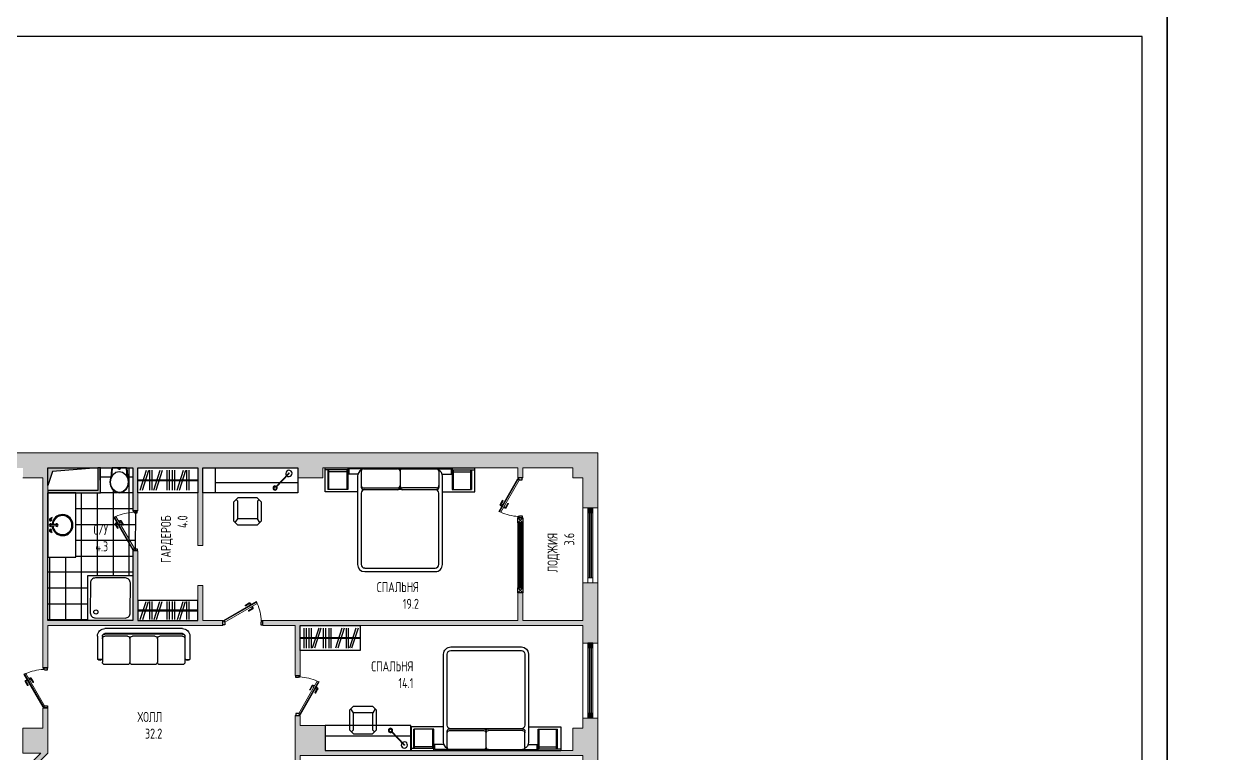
# Model space of a CAD drawing. Header units: millimetres. Extents: x -7516 to 14738, y -3327 to 3625.
# Drawn here: x 3791.3 to 4030, y 2882.5 to 3028.3 of the extents above; entities that cross this region are included whole.
import ezdxf

# ---------------------------------------------------------------- set-up
doc = ezdxf.new("R2010")
doc.units = ezdxf.units.MM
doc.header["$LTSCALE"] = 1.5
for name, color, linetype in [('КАНАЛЫ', 253, 'Continuous'), ('кафель', 9, 'Continuous'), ('МЕБЕЛЬ ОСНОВ', 7, 'Continuous'), ('Основные тонкие', 7, 'Continuous')]:
    doc.layers.add(name, color=color, linetype=linetype)
doc.layers.add('ОКНА', color=130, linetype='Continuous', lineweight=30)
doc.layers.add('СТЕНЫ', color=30, linetype='Continuous', lineweight=30)
doc.styles.add('style1', font='txt.shx', dxfattribs={"width": 0.7, "height": 2.5})

# ---------------------------------------------------------------- blocks, each defined once
blk = doc.blocks.new('ЩШШ')
for p, q in [((4815.26, 2999.62), (4845.16, 2999.62)), ((4815.26, 2994.87), (4815.26, 2999.62)), ((4819.78, 2999.24), (4815.26, 2999.24)), ((4815.74, 2999.24), (4815.74, 2995.34)), ((4815.93, 2999.24), (4815.93, 2995.34)), ((4819.59, 2998.86), (4815.93, 2998.86)), ((4819.59, 2999.24), (4819.59, 2995.34)), ((4819.78, 2999.62), (4819.78, 2998.39)), ((4819.78, 2999.24), (4819.78, 2995.34)), ((4821.79, 2998.39), (4819.78, 2998.39)), ((4830.21, 2999.43), (4819.97, 2999.43)), ((4819.97, 2999.43), (4819.97, 2998.39)), ((4822.43, 2998.96), (4822.43, 2995.75)), ((4822.91, 2999.43), (4829.73, 2999.43)), ((4830.21, 2999.43), (4840.44, 2999.43)), ((4830.21, 2998.96), (4830.21, 2995.56)), ((4830.21, 2998.96), (4830.21, 2995.56)), ((4837.99, 2998.96), (4837.99, 2995.75)), ((4838.63, 2998.39), (4840.64, 2998.39)), ((4840.44, 2999.43), (4840.44, 2998.39)), ((4840.64, 2999.62), (4840.64, 2998.39)), ((4840.64, 2999.24), (4840.64, 2995.34)), ((4840.64, 2999.24), (4845.16, 2999.24)), ((4840.83, 2999.24), (4840.83, 2995.34)), ((4840.83, 2998.86), (4844.32, 2998.86)), ((4844.32, 2999.24), (4844.32, 2995.34)), ((4844.51, 2999.24), (4844.51, 2995.34)), ((4845.16, 2994.87), (4845.16, 2999.62)), ((4821.72, 2997.95), (4821.72, 2980.34)), ((4838.7, 2980.34), (4838.7, 2997.95)), ((4821.72, 2994.87), (4815.26, 2994.87)), ((4819.78, 2995.34), (4815.74, 2995.34)), ((4822.43, 2994.56), (4822.43, 2980.34)), ((4822.91, 2995.62), (4829.73, 2995.62)), ((4822.91, 2995.28), (4829.73, 2995.28)), ((4837.27, 2995.28), (4823.15, 2995.28)), ((4837.51, 2995.62), (4830.69, 2995.62)), ((4837.51, 2995.28), (4830.69, 2995.28)), ((4837.99, 2980.34), (4837.99, 2994.56)), ((4838.7, 2994.87), (4845.16, 2994.87)), ((4840.64, 2995.34), (4844.51, 2995.34)), ((4823.15, 2979.62), (4837.27, 2979.62)), ((4823.15, 2978.91), (4837.27, 2978.91))]:
    blk.add_line(p, q)
for centre, radius, start, end in [((4823.15, 2997.95), 1.43, 116.1111, 180), ((4822.91, 2998.96), 0.476, 90, 180), ((4829.73, 2998.96), 0.476, 0, 90), ((4830.69, 2998.96), 0.476, 90, 180), ((4837.51, 2998.96), 0.476, 0, 90), ((4837.27, 2997.95), 1.43, 0, 63.8889), ((4822.91, 2996.1), 0.476, 180, 270), ((4829.73, 2996.1), 0.476, 270, 0), ((4830.69, 2996.1), 0.476, 180, 270), ((4837.51, 2996.1), 0.476, 270, 0), ((4822.91, 2995.75), 0.476, 180, 270), ((4823.15, 2994.56), 0.714, 90, 180), ((4829.73, 2995.75), 0.476, 270, 0), ((4830.69, 2995.75), 0.476, 180, 270), ((4837.27, 2994.56), 0.714, 0, 90), ((4837.51, 2995.75), 0.476, 270, 0), ((4823.15, 2980.34), 1.43, 180, 270), ((4823.15, 2980.34), 0.714, 180, 270), ((4837.27, 2980.34), 0.714, 270, 0), ((4837.27, 2980.34), 1.43, 270, 0)]:
    blk.add_arc(centre, radius, start, end)
blk = doc.blocks.new('рпр')
at = {"layer": 'МЕБЕЛЬ ОСНОВ', "color": 7}
for p, q in [((4888.37, 2986.87), (4888.15, 2984.66)), ((4888.41, 2986.97), (4888.22, 2985.01)), ((4888.28, 2985.08), (4888.46, 2986.92)), ((4888.36, 2986.84), (4888.37, 2986.92)), ((4888.37, 2986.92), (4888.41, 2986.97)), ((4888.41, 2986.97), (4888.4, 2986.81)), ((4888.41, 2986.97), (4889.54, 2986.97)), ((4888.41, 2986.97), (4889.54, 2986.97)), ((4888.46, 2986.92), (4888.41, 2986.97)), ((4889.54, 2986.97), (4890.22, 2986.97)), ((4889.6, 2986.82), (4889.54, 2986.97)), ((4890.16, 2986.82), (4889.6, 2986.82)), ((4889.7, 2986.77), (4889.87, 2986.77)), ((4889.79, 2986.7), (4889.7, 2986.77)), ((4889.87, 2986.77), (4889.73, 2986.77)), ((4889.73, 2986.77), (4890.06, 2986.77)), ((4889.96, 2986.7), (4889.79, 2986.7)), ((4890.06, 2986.77), (4889.96, 2986.7)), ((4890.22, 2986.97), (4890.16, 2986.82)), ((4890.22, 2986.97), (4891.33, 2986.97)), ((4891.33, 2986.97), (4891.28, 2986.92)), ((4891.28, 2986.92), (4891.47, 2985.08)), ((4891.33, 2986.97), (4891.37, 2986.92)), ((4891.37, 2986.57), (4891.33, 2986.97)), ((4891.37, 2986.92), (4891.4, 2986.62)), ((4891.4, 2986.62), (4891.37, 2986.57)), ((4891.37, 2986.57), (4891.37, 2986.57)), ((4888.2, 2984.98), (4888.06, 2984.13)), ((4888.06, 2984.13), (4888.19, 2983.29)), ((4888.27, 2984.94), (4888.13, 2984.13)), ((4888.13, 2984.13), (4888.26, 2983.32)), ((4888.24, 2985.04), (4888.2, 2984.98)), ((4888.65, 2985.63), (4888.27, 2984.94)), ((4889.22, 2986.08), (4888.65, 2985.63)), ((4889.88, 2986.24), (4889.22, 2986.08)), ((4890.55, 2986.07), (4889.88, 2986.24)), ((4891.11, 2985.61), (4890.55, 2986.07)), ((4891.48, 2984.92), (4891.11, 2985.61)), ((4891.61, 2984.11), (4891.48, 2984.92)), ((4891.48, 2983.3), (4891.61, 2984.11)), ((4891.55, 2984.95), (4891.51, 2985.03)), ((4891.54, 2983.26), (4891.68, 2984.11)), ((4891.68, 2984.11), (4891.55, 2984.95)), ((4888.19, 2983.29), (4888.58, 2982.57)), ((4888.26, 2983.32), (4888.63, 2982.63)), ((4888.58, 2982.57), (4889.17, 2982.09)), ((4888.63, 2982.63), (4889.19, 2982.17)), ((4889.17, 2982.09), (4889.86, 2981.92)), ((4889.19, 2982.17), (4889.86, 2982)), ((4889.86, 2982), (4890.53, 2982.16)), ((4889.86, 2981.92), (4890.55, 2982.08)), ((4890.53, 2982.16), (4891.09, 2982.61)), ((4890.55, 2982.08), (4891.14, 2982.55)), ((4891.09, 2982.61), (4891.48, 2983.3)), ((4891.14, 2982.55), (4891.54, 2983.26))]:
    blk.add_line(p, q, dxfattribs=at)
at = {"layer": 'МЕБЕЛЬ ОСНОВ', "color": 7, "ltscale": 1.5}
blk.add_lwpolyline([(4891.51, 2985.03), (4891.37, 2986.57)], dxfattribs=at)
blk = doc.blocks.new('ММ96 720х1850')
for p, q in [((-775, 0), (775, 0)), ((-925, -150), (-925, -620)), ((-825, -150), (-825, -670)), ((-775, -100), (775, -100)), ((-775, -110), (775, -110)), ((-775, -152), (-325, -152)), ((-275, -202), (-275, -670)), ((-225, -152), (225, -152)), ((275, -202), (275, -670)), ((325, -152), (775, -152)), ((825, -150), (825, -670)), ((925, -150), (925, -620)), ((-825, -620), (-925, -620)), ((825, -620), (925, -620)), ((-775, -720), (-325, -720)), ((-225, -720), (225, -720)), ((325, -720), (775, -720))]:
    blk.add_line(p, q)
for centre, radius, start, end in [((-775, -150), 150, 90, 180), ((775, -150), 150, 0, 90), ((-775, -150), 50, 90, 180), ((-775, -160), 50, 90, 180), ((-775, -202), 50, 90, 180), ((-325, -202), 50, 0, 90), ((-225, -202), 50, 90, 180), ((225, -202), 50, 0, 90), ((325, -202), 50, 90, 180), ((775, -150), 50, 0, 90), ((775, -160), 50, 0, 90), ((775, -202), 50, 0, 90), ((-875, -582), 54, 224.7072, 315.2928), ((-775, -670), 50, 180, 270), ((-325, -670), 50, 270, 0), ((-225, -670), 50, 180, 270), ((225, -670), 50, 270, 0), ((325, -670), 50, 180, 270), ((775, -670), 50, 270, 0), ((875, -582), 54, 224.7072, 315.2928)]:
    blk.add_arc(centre, radius, start, end)
blk = doc.blocks.new('дыерь800')
at = {"color": 7, "lineweight": 9}
for p, q in [((562.11, 191.6), (562.05, 191.49)), ((565.27, 189.63), (562.05, 191.49)), ((562.08, 191.62), (562.11, 191.68)), ((565.34, 189.74), (562.08, 191.62)), ((565.38, 189.8), (562.11, 191.68)), ((562.46, 191.22), (562.48, 191.24)), ((562.72, 191.07), (562.46, 191.22)), ((562.54, 191.18), (562.46, 191.05)), ((562.54, 191.18), (562.5, 191.12)), ((562.6, 191.14), (562.53, 191.01)), ((562.53, 191.01), (562.91, 190.79)), ((562.58, 191.42), (562.59, 191.44)), ((562.59, 191.44), (562.84, 191.29)), ((562.66, 191.4), (562.74, 191.53)), ((562.73, 191.1), (562.72, 191.07)), ((562.73, 191.36), (562.8, 191.48)), ((562.8, 191.48), (563.18, 191.26)), ((562.84, 191.29), (562.83, 191.27)), ((562.84, 191.55), (563.22, 191.33)), ((562.49, 190.95), (562.87, 190.73)), ((565.38, 189.8), (565.34, 189.74)), ((565.33, 189.74), (565.27, 189.63))]:
    blk.add_line(p, q, dxfattribs=at)
at = {"color": 7, "lineweight": 30}
for p, q in [((561.48, 189.29), (561.48, 189.79)), ((565.48, 189.29), (565.48, 189.79)), ((561.48, 189.34), (561.48, 189.74)), ((561.48, 189.74), (561.63, 189.74)), ((561.68, 189.34), (561.48, 189.34)), ((561.63, 189.61), (561.63, 189.74)), ((561.63, 189.61), (561.68, 189.61)), ((561.68, 189.61), (561.68, 189.34)), ((565.28, 189.61), (565.28, 189.34)), ((565.33, 189.61), (565.28, 189.61)), ((565.28, 189.34), (565.48, 189.34)), ((565.48, 189.74), (565.33, 189.74)), ((565.33, 189.61), (565.33, 189.74)), ((565.48, 189.34), (565.48, 189.74))]:
    blk.add_line(p, q, dxfattribs=at)
at = {"color": 7}
blk.add_circle((565.31, 189.66), 0.0212, dxfattribs=at)
at = {"color": 7, "lineweight": 9}
blk.add_arc((566.35, 189.55), 4.72, 155.7689, 177.7189, dxfattribs=at)
for centre, major_axis, start_param, end_param in [((562.53, 191.01), (0.0715, 0.0192), 2.356194, 3.926991), ((562.8, 191.49), (0.0192, -0.0715), 2.356194, 3.926991), ((563.2, 191.3), (0.0102, -0.0381), 5.497787, 8.63938), ((562.89, 190.76), (0.0102, -0.0381), 5.497787, 8.63938)]:
    blk.add_ellipse(centre, major_axis=major_axis, ratio=1, start_param=start_param, end_param=end_param, dxfattribs=at)

msp = doc.modelspace()

# ---------------------------------------------------------------- hatches: boundary and pattern name
at = {"layer": 'кафель', "ltscale": 1.5, "true_color": 0x939598}
h = msp.add_hatch(color=252, dxfattribs=at)
h.dxf.hatch_style = 1
h.paths.add_polyline_path([(3906.07, 2942.54), (3906.07, 2931.55), (3903.07, 2931.55), (3903.07, 2937.54), (3901.07, 2937.54), (3901.07, 2939.56), (3891.07, 2939.56), (3891.07, 2937.54), (3890.07, 2937.54), (3890.07, 2939.56), (3851.07, 2939.56), (3851.07, 2937.54), (3846.07, 2937.54), (3846.07, 2939.54), (3827.06, 2939.54), (3827.06, 2924.04), (3826.06, 2924.04), (3826.06, 2939.56), (3814.06, 2939.56), (3814.06, 2930.97), (3813.06, 2930.97), (3813.06, 2939.56), (3796.07, 2939.54), (3796.07, 2909.04), (3813.06, 2909.04), (3813.06, 2922.97), (3814.07, 2922.97), (3814.06, 2909.04), (3826.06, 2909.04), (3826.06, 2916.04), (3827.06, 2916.04), (3827.06, 2909.04), (3831.04, 2909.04), (3831.04, 2908.04), (3796.07, 2908.04), (3796.07, 2899.54), (3795.07, 2899.54), (3795.07, 2937.54), (3791.07, 2937.54), (3791.07, 2939.54), (3741.07, 2939.54), (3741.07, 2937.54), (3739.07, 2937.54), (3739.07, 2927.55), (3736.07, 2927.55), (3736.07, 2942.54)])
h = msp.add_hatch(dxfattribs=at)
h.set_pattern_fill('ANSI37', color=252, angle=135)
h.set_pattern_definition([(180, (3821.8645, 3607.7084), (-2e-16, -3.175), []), (270, (3821.8645, 3607.7084), (3.175, -4e-16), [])])
h.paths.add_polyline_path([(3813.57, 2930.97), (3813.07, 2930.97), (3813.08, 2939.56), (3811.82, 2939.56), (3811.82, 2939.56), (3811.86, 2939.52), (3811.87, 2939.45), (3812.08, 2937.25), (3812.17, 2936.73), (3812.04, 2935.89), (3811.65, 2935.17), (3811.06, 2934.69), (3810.37, 2934.51), (3809.67, 2934.67), (3809.08, 2935.15), (3808.69, 2935.86), (3808.55, 2936.7), (3808.68, 2937.55), (3808.72, 2937.63), (3808.86, 2939.16), (3808.83, 2939.21), (3808.86, 2939.57), (3806.57, 2939.57), (3806.56, 2934.57), (3801.68, 2934.57), (3801.68, 2931.67), (3801.67, 2921.67), (3796.07, 2921.67), (3796.07, 2909.04), (3804.06, 2909.05), (3804.07, 2918.05), (3813.06, 2918.04), (3813.07, 2922.97), (3813.57, 2922.97)])
at = {"layer": 'кафель', "ltscale": 1.5, "true_color": 0x000000}
h = msp.add_hatch(color=18, dxfattribs=at)
h.dxf.hatch_style = 1
h.paths.add_polyline_path([(3806.07, 2939.54), (3797.02, 2938.82), (3796.07, 2936.04), (3796.07, 2939.54)])
at = {"layer": 'кафель', "ltscale": 1.5, "true_color": 0x939598}
h = msp.add_hatch(color=252, dxfattribs=at)
h.dxf.hatch_style = 1
h.paths.add_polyline_path([(3796.07, 2935.04), (3806.07, 2935.04), (3806.07, 2939.54), (3806.56, 2939.54), (3806.57, 2934.54), (3796.07, 2934.54)])
at = {"layer": 'кафель', "ltscale": 1.5, "true_color": 0x636466}
h = msp.add_hatch(color=251, dxfattribs=at)
h.dxf.hatch_style = 1
h.paths.add_polyline_path([(3905.07, 2931.55), (3904.07, 2931.55), (3904.07, 2917.55), (3905.07, 2917.55)])
h = msp.add_hatch(color=251, dxfattribs=at)
h.dxf.hatch_style = 1
h.paths.add_polyline_path([(3905.07, 2931.55), (3904.07, 2931.55), (3904.07, 2930.55), (3905.07, 2930.55)])
at = {"layer": 'кафель', "ltscale": 1.5, "true_color": 0x939598}
h = msp.add_hatch(color=252, dxfattribs=at)
h.dxf.hatch_style = 1
h.paths.add_polyline_path([(3846.56, 2908.04), (3846.56, 2898.04), (3845.56, 2898.04), (3845.56, 2908.04), (3839.04, 2908.04), (3839.04, 2909.06), (3890.07, 2909.04), (3890.07, 2914.54), (3891.07, 2914.54), (3891.07, 2909.04), (3903.07, 2909.04), (3903.07, 2916.55), (3906.07, 2916.55), (3906.07, 2904.54), (3903.07, 2904.54), (3903.07, 2908.04)])
h = msp.add_hatch(color=252, dxfattribs=at)
h.dxf.hatch_style = 1
h.paths.add_polyline_path([(3736.07, 2897.85), (3736.07, 2912.55), (3739.07, 2912.55), (3739.07, 2899.09), (3775.25, 2862.89), (3794.66, 2882.54), (3791.07, 2882.54), (3791.07, 2887.54), (3795.07, 2887.54), (3795.07, 2891.54), (3796.07, 2891.54), (3796.07, 2882.54), (3788.41, 2874.79), (3793.39, 2869.87), (3792.68, 2869.16), (3787.7, 2874.08), (3775.96, 2862.19), (3787.98, 2850.15), (3785.89, 2848.06)])
at = {"layer": 'кафель', "ltscale": 1.5, "true_color": 0x636466}
h = msp.add_hatch(color=251, dxfattribs=at)
h.dxf.hatch_style = 1
h.paths.add_polyline_path([(3904.07, 2903.55), (3905.07, 2903.55), (3905.07, 2904.54), (3904.07, 2904.54)])
at = {"layer": 'кафель', "ltscale": 1.5, "true_color": 0x939598}
h = msp.add_hatch(color=252, dxfattribs=at)
h.dxf.hatch_style = 1
h.paths.add_polyline_path([(3846.56, 2882.04), (3846.56, 2870.04), (3846.56, 2864.54), (3845.56, 2864.54), (3845.56, 2882.04), (3845.56, 2890.04), (3846.56, 2890.04), (3846.56, 2888.04), (3851.57, 2888.04), (3851.57, 2883.04), (3851.57, 2883.04), (3871.57, 2883.03), (3901.07, 2883.04), (3901.07, 2887.54), (3903.07, 2887.54), (3903.07, 2889.54), (3906.07, 2889.54), (3906.07, 2876.54), (3903.07, 2876.54), (3903.07, 2882.04)])
at = {"layer": 'кафель', "ltscale": 1.5, "true_color": 0x636466}
h = msp.add_hatch(color=251, dxfattribs=at)
h.dxf.hatch_style = 1
h.paths.add_polyline_path([(3905.07, 2889.55), (3905.07, 2890.55), (3904.07, 2890.55), (3904.07, 2889.55)])

# ---------------------------------------------------------------- linework, layer by layer
for p, q in [((3814.51, 2935.06), (3815.79, 2939.06)), ((3814.98, 2935.06), (3816.25, 2939.06)), ((3816.47, 2935.06), (3816.47, 2939.06)), ((3816.91, 2935.06), (3816.91, 2939.06)), ((3817.27, 2935.06), (3818.55, 2939.06)), ((3817.74, 2935.06), (3819.01, 2939.06)), ((3819.93, 2935.06), (3819.94, 2939.06)), ((3820.38, 2935.06), (3820.38, 2939.06)), ((3821.02, 2935.06), (3821.03, 2939.06)), ((3821.47, 2935.06), (3821.47, 2939.06)), ((3821.93, 2935.06), (3823.21, 2939.06)), ((3822.4, 2935.06), (3823.68, 2939.06)), ((3823.89, 2935.06), (3823.89, 2939.06)), ((3824.33, 2935.06), (3824.33, 2939.06)), ((3829.55, 2936.64), (3846.07, 2936.63)), ((3833.55, 2928.63), (3834.04, 2929.37)), ((3814.56, 2909.24), (3815.71, 2912.84)), ((3815.03, 2909.24), (3816.18, 2912.84)), ((3816.45, 2909.24), (3816.46, 2912.84)), ((3816.9, 2909.24), (3816.9, 2912.84)), ((3817.32, 2909.24), (3818.47, 2912.84)), ((3817.79, 2909.24), (3818.94, 2912.84)), ((3819.92, 2909.24), (3819.92, 2912.84)), ((3820.37, 2909.24), (3820.37, 2912.84)), ((3821.01, 2909.24), (3821.02, 2912.84)), ((3821.46, 2909.24), (3821.46, 2912.84)), ((3821.99, 2909.24), (3823.14, 2912.84)), ((3822.45, 2909.24), (3823.6, 2912.84)), ((3823.88, 2909.24), (3823.88, 2912.84)), ((3824.32, 2909.24), (3824.32, 2912.84)), ((3847.3, 2907.54), (3847.29, 2903.54)), ((3847.74, 2907.54), (3847.74, 2903.54)), ((3848.3, 2907.54), (3848.3, 2903.54)), ((3848.75, 2907.54), (3848.74, 2903.54)), ((3850.24, 2907.54), (3848.96, 2903.54)), ((3850.7, 2907.54), (3849.42, 2903.54)), ((3851.17, 2907.54), (3851.16, 2903.54)), ((3851.61, 2907.54), (3851.61, 2903.54)), ((3852.26, 2907.54), (3852.25, 2903.54)), ((3852.7, 2907.54), (3852.7, 2903.54)), ((3854.9, 2907.54), (3853.62, 2903.54)), ((3855.37, 2907.54), (3854.09, 2903.54)), ((3855.73, 2907.54), (3855.72, 2903.54)), ((3856.17, 2907.54), (3856.17, 2903.54)), ((3857.66, 2907.53), (3856.38, 2903.54)), ((3858.12, 2907.53), (3856.84, 2903.53)), ((3856.64, 2891.36), (3857.14, 2890.62)), ((3851.56, 2885.96), (3868.66, 2885.97))]:
    msp.add_line(p, q)
at = {"ltscale": 0.5}
msp.add_line((3829.56, 2939.54), (3829.55, 2934.54), dxfattribs=at)
at = {"color": 252, "true_color": 0x939598}
for p, q in [((3890.07, 2929.55), (3891.07, 2928.55)), ((3890.07, 2928.55), (3891.07, 2929.55)), ((3890.07, 2928.55), (3890.07, 2915.55)), ((3890.32, 2928.55), (3890.32, 2915.55)), ((3890.57, 2928.55), (3890.57, 2915.55)), ((3890.82, 2928.55), (3890.82, 2915.55)), ((3891.07, 2928.55), (3891.07, 2915.55)), ((3890.07, 2915.55), (3891.07, 2914.55)), ((3890.07, 2914.55), (3891.07, 2915.55))]:
    msp.add_line(p, q, dxfattribs=at)
at = {"color": 252, "lineweight": 5, "true_color": 0x939598}
for p, q in [((3904.07, 2930.55), (3904.07, 2917.55)), ((3904.32, 2930.55), (3904.32, 2917.55)), ((3904.57, 2930.55), (3904.57, 2917.55)), ((3904.82, 2930.55), (3904.82, 2917.55)), ((3905.07, 2930.55), (3905.07, 2917.55)), ((3904.07, 2903.55), (3904.07, 2890.55)), ((3904.32, 2903.55), (3904.32, 2890.55)), ((3904.57, 2903.55), (3904.57, 2890.55)), ((3904.82, 2903.55), (3904.82, 2890.55)), ((3905.07, 2903.55), (3905.07, 2890.55))]:
    msp.add_line(p, q, dxfattribs=at)
at = {"color": 18, "true_color": 0x000000}
for points in [[(3599.48, 2733.78), (4019.98, 2733.78), (4019.98, 3030.78), (3599.48, 3030.78)], [(4019.98, 2733.78), (4440.48, 2733.78), (4440.48, 3030.78), (4019.98, 3030.78)]]:
    msp.add_lwpolyline(points, close=True, dxfattribs=at)
at = {"ltscale": 0.5}
for points in [[(3827.06, 2939.54), (3846.07, 2939.55), (3846.06, 2934.55), (3827.06, 2934.54)], [(3851.57, 2883.04), (3868.66, 2883.05), (3868.66, 2888.05), (3851.56, 2888.04)]]:
    msp.add_lwpolyline(points, close=True, dxfattribs=at)
for points in [[(3841.74, 2935.69), (3844.31, 2938.42, 1), (3844.25, 2938.47), (3841.68, 2935.75)], [(3864.83, 2886.91), (3867.41, 2884.18, -1), (3867.35, 2884.12), (3864.77, 2886.85)]]:
    msp.add_lwpolyline(points, format="xyb")
for points in [[(3837.89, 2933.62), (3838.73, 2932.78), (3838.72, 2928.88), (3837.96, 2928.12), (3836.01, 2928.12), (3834.06, 2928.12), (3833.29, 2928.88), (3833.3, 2932.79), (3834.13, 2933.62), (3836.01, 2933.62)], [(3860.99, 2886.37), (3861.82, 2887.2), (3861.82, 2891.11), (3861.06, 2891.87), (3859.11, 2891.87), (3857.15, 2891.87), (3856.39, 2891.11), (3856.39, 2887.2), (3857.23, 2886.37), (3859.11, 2886.37)]]:
    msp.add_lwpolyline(points, close=True)
for points in [[(3838.47, 2928.63), (3837.97, 2929.37), (3834.04, 2929.37), (3834.05, 2932.87), (3833.71, 2933.2)], [(3838.31, 2933.2), (3837.98, 2932.87), (3837.97, 2929.37)], [(3861.57, 2891.36), (3861.07, 2890.62), (3857.14, 2890.62), (3857.14, 2887.12), (3856.81, 2886.78)], [(3861.41, 2886.79), (3861.07, 2887.12), (3861.07, 2890.62)]]:
    msp.add_lwpolyline(points)
at = {"color": 252, "lineweight": 5, "true_color": 0x939598}
for points in [[(3904.07, 2930.55), (3904.07, 2931.55), (3905.07, 2931.55), (3905.07, 2930.55)], [(3904.07, 2916.55), (3904.07, 2917.55), (3905.07, 2917.55), (3905.07, 2916.55)], [(3904.07, 2903.55), (3904.07, 2904.55), (3905.07, 2904.55), (3905.07, 2903.55)], [(3904.07, 2889.55), (3904.07, 2890.55), (3905.07, 2890.55), (3905.07, 2889.55)]]:
    msp.add_lwpolyline(points, close=True, dxfattribs=at)
at = {"color": 252, "true_color": 0x939598}
for points in [[(3890.07, 2928.55), (3890.07, 2929.55), (3891.07, 2929.55), (3891.07, 2928.55)], [(3890.07, 2914.55), (3890.07, 2915.55), (3891.07, 2915.55), (3891.07, 2914.55)]]:
    msp.add_lwpolyline(points, close=True, dxfattribs=at)
for centre in [(3841.52, 2935.52), (3864.61, 2887.08)]:
    msp.add_circle(centre, 0.282)
for centre, radius, start, end in [((3844.28, 2938.44), 0.625, 230.433, 222.7879), ((3844.28, 2938.44), 0.0604, 270.2406, 182.9804), ((3841.52, 2935.52), 0.417, 52.3496, 40.8713), ((3864.61, 2887.08), 0.417, 319.1287, 307.6504), ((3867.38, 2884.15), 0.625, 137.2121, 129.567)]:
    msp.add_arc(centre, radius, start, end)
at = {"layer": 'КАНАЛЫ', "color": 18, "ltscale": 1.5, "true_color": 0x000000}
msp.add_lwpolyline([(3797.02, 2938.82), (3796.07, 2936.04), (3796.07, 2939.54), (3806.07, 2939.54), (3797.02, 2938.82)], dxfattribs=at)
at = {"layer": 'КАНАЛЫ', "ltscale": 1.5}
msp.add_lwpolyline([(3796.07, 2935.04), (3796.07, 2934.54), (3806.57, 2934.54), (3806.57, 2939.54), (3806.07, 2939.54), (3806.07, 2935.04), (3796.07, 2935.04)], dxfattribs=at)
at = {"layer": 'кафель', "color": 252, "ltscale": 1.5, "true_color": 0x939598}
msp.add_lwpolyline([(3813.57, 2930.97), (3813.56, 2922.97), (3813.06, 2922.97), (3813.06, 2909.04), (3796.07, 2909.04), (3796.07, 2934.54), (3806.57, 2934.54), (3806.56, 2939.56), (3813.06, 2939.56), (3813.06, 2930.97), (3813.56, 2930.97)], dxfattribs=at)
at = {"layer": 'МЕБЕЛЬ ОСНОВ', "ltscale": 1.5}
for points in [[(3826.07, 2934.56), (3814.07, 2934.56), (3814.08, 2939.56), (3826.08, 2939.56), (3826.07, 2934.56)], [(3826.07, 2937.11), (3814.07, 2937.11), (3814.07, 2937.01), (3826.07, 2937.01)], [(3826.06, 2913.04), (3814.06, 2913.04), (3814.06, 2909.04), (3826.06, 2909.04)], [(3826.06, 2911.09), (3814.06, 2911.09), (3814.06, 2910.99), (3826.06, 2910.99)], [(3846.56, 2908.04), (3858.56, 2908.03), (3858.56, 2903.03), (3846.56, 2903.04), (3846.56, 2908.04)], [(3846.56, 2905.49), (3858.56, 2905.48), (3858.56, 2905.58), (3846.56, 2905.59)]]:
    msp.add_lwpolyline(points, close=True, dxfattribs=at)
at = {"layer": 'МЕБЕЛЬ ОСНОВ', "ltscale": 5}
for points in [[(3796.08, 2934.54), (3796.07, 2921.67), (3801.67, 2921.67), (3801.68, 2934.54)], [(3813.06, 2909.04), (3804.06, 2909.05), (3804.07, 2918.05), (3813.07, 2918.04)]]:
    msp.add_lwpolyline(points, close=True, dxfattribs=at)
for points in [[(3797.87, 2928.23), (3796.61, 2928.23)], [(3796.61, 2928), (3797.87, 2927.99)]]:
    msp.add_lwpolyline(points, dxfattribs=at)
msp.add_lwpolyline([(3804.56, 2910.55, 0.414214), (3805.56, 2909.55), (3811.56, 2909.54, 0.414214), (3812.56, 2910.54), (3812.57, 2916.54, 0.414214), (3811.57, 2917.54), (3805.57, 2917.55, 0.414214), (3804.57, 2916.55)], format="xyb", close=True, dxfattribs=at)
at = {"layer": 'МЕБЕЛЬ ОСНОВ', "ltscale": 1.5}
msp.add_lwpolyline([(3818.06, 2913.04), (3814.07, 2913.04)], dxfattribs=at)
at = {"layer": 'МЕБЕЛЬ ОСНОВ', "ltscale": 5}
msp.add_circle((3805.67, 2910.73), 0.42, dxfattribs=at)
for centre, radius, start, end in [((3796.61, 2929.2), 0.254, 68.5834, 48.6696), ((3796.05, 2929.96), 0.926, 305.0614, 340.4568), ((3797.45, 2928.89), 0.926, 125.0614, 160.4568), ((3798.99, 2928.11), 2.1, 183.0035, 176.5806), ((3798.99, 2928.11), 1.9, 183.3227, 176.2228), ((3796.61, 2928.11), 0.254, 29.2254, 334.1178), ((3796.61, 2927.02), 0.254, 311.2796, 291.3658), ((3796.61, 2928.11), 0.118, 89.9746, 269.9746), ((3797.45, 2927.33), 0.926, 199.4924, 234.8878), ((3796.05, 2926.27), 0.926, 19.4924, 54.8878), ((3797.85, 2928.11), 0.254, 205.8314, 150.7238), ((3797.85, 2928.11), 0.199, 213.7881, 141.4028), ((3797.87, 2928.11), 0.118, 269.9746, 89.9746)]:
    msp.add_arc(centre, radius, start, end, dxfattribs=at)
at = {"layer": 'ОКНА', "color": 252, "lineweight": 0, "ltscale": 1.5, "true_color": 0x939598}
for points in [[(3905.07, 2931.55), (3904.07, 2931.55), (3904.07, 2916.55), (3905.07, 2916.55)], [(3891.07, 2929.54), (3890.07, 2929.54), (3890.07, 2914.54), (3891.07, 2914.54)], [(3905.07, 2904.54), (3904.07, 2904.54), (3904.07, 2889.54), (3905.07, 2889.54)]]:
    msp.add_lwpolyline(points, close=True, dxfattribs=at)
at = {"layer": 'Основные тонкие'}
msp.add_lwpolyline([(3619.48, 2738.78), (4014.98, 2738.78), (4014.98, 3025.78), (3619.48, 3025.78)], close=True, dxfattribs=at)
at = {"layer": 'СТЕНЫ', "color": 252, "lineweight": 0, "ltscale": 1.5, "true_color": 0x939598}
for points in [[(3791.07, 2937.54), (3795.07, 2937.54), (3795.07, 2899.54), (3796.07, 2899.54), (3796.07, 2908.04), (3831.04, 2908.04), (3831.04, 2909.04), (3827.06, 2909.04), (3827.06, 2916.04), (3826.06, 2916.04), (3826.06, 2909.04), (3814.06, 2909.04), (3814.07, 2922.97), (3813.06, 2922.97), (3813.06, 2909.04), (3796.07, 2909.04), (3796.07, 2939.54), (3813.06, 2939.56), (3813.06, 2930.97), (3814.06, 2930.97), (3814.06, 2939.56), (3826.06, 2939.56), (3826.06, 2924.04), (3827.06, 2924.04), (3827.06, 2939.54), (3846.07, 2939.54), (3846.07, 2937.54), (3851.07, 2937.54), (3851.07, 2939.56), (3890.07, 2939.56), (3890.07, 2937.54), (3891.07, 2937.54), (3891.07, 2939.56), (3901.07, 2939.56), (3901.07, 2937.54), (3903.07, 2937.54), (3903.07, 2931.55), (3906.07, 2931.55), (3906.07, 2942.54), (3736.07, 2942.54)], [(3891.07, 2939.54), (3891.07, 2939.54)], [(3845.56, 2898.04), (3846.56, 2898.04), (3846.56, 2908.04), (3903.07, 2908.04), (3903.07, 2904.54), (3906.07, 2904.54), (3906.07, 2916.55), (3903.07, 2916.55), (3903.07, 2909.04), (3891.07, 2909.04), (3891.07, 2914.54), (3890.07, 2914.54), (3890.07, 2909.04), (3839.04, 2909.06), (3839.04, 2908.04), (3845.56, 2908.04), (3845.56, 2898.04)], [(3736.07, 2912.55), (3736.07, 2897.85), (3785.89, 2848.06), (3787.98, 2850.15), (3775.96, 2862.19), (3787.7, 2874.08), (3792.68, 2869.16), (3793.39, 2869.87), (3788.41, 2874.79), (3796.07, 2882.54), (3796.07, 2891.54), (3795.07, 2891.54), (3795.07, 2887.54), (3791.07, 2887.54), (3791.07, 2882.54), (3794.66, 2882.54), (3775.25, 2862.89), (3739.07, 2899.09), (3739.07, 2912.55), (3736.07, 2912.55)], [(3903.07, 2876.54), (3906.07, 2876.54), (3906.07, 2889.54), (3903.07, 2889.54), (3903.07, 2887.54), (3901.07, 2887.54), (3901.07, 2883.04), (3851.57, 2883.04), (3851.57, 2888.04), (3846.56, 2888.04), (3846.56, 2890.04), (3845.56, 2890.04), (3845.56, 2882.04), (3845.56, 2882.04), (3845.56, 2864.54), (3846.56, 2864.54), (3846.56, 2882.04), (3903.07, 2882.04), (3903.07, 2876.54)]]:
    msp.add_lwpolyline(points, dxfattribs=at)
for points in [[(3906.07, 2931.55), (3903.07, 2931.55), (3903.07, 2916.55), (3906.07, 2916.55)], [(3906.07, 2904.54), (3903.07, 2904.54), (3903.07, 2889.54), (3906.07, 2889.54)]]:
    msp.add_lwpolyline(points, close=True, dxfattribs=at)

# ---------------------------------------------------------------- block references
at = {"layer": 'МЕБЕЛЬ ОСНОВ', "xscale": -1}
for name, p, rotation in [('рпр', (8698.94, -49.52), 359.9751981167166), ('ЩШШ', (-945.19, 5884.76), 179.9751981167164)]:
    msp.add_blockref(name, p, dxfattribs=dict(at, rotation=rotation))
at = {"layer": 'МЕБЕЛЬ ОСНОВ', "rotation": 359.9751981167165}
msp.add_blockref('ЩШШ', (-964.99, -58), dxfattribs=at)
at = {"layer": 'МЕБЕЛЬ ОСНОВ', "xscale": -0.01, "yscale": 0.01, "zscale": 0.01}
msp.add_blockref('ММ96 720х1850', (3815.23, 2907.42), dxfattribs=at)
at = {"layer": 'Основные тонкие', "color": 1, "yscale": 2, "zscale": 2}
for p, xscale, rotation in [((4269.64, 1806.58), 2, 90.00000000000001), ((4192.64, 4053.94), -2, 90), ((4174.64, 4022.52), -2, 90), ((3466.98, 4021.02), 2, 270)]:
    msp.add_blockref('дыерь800', p, dxfattribs=dict(at, xscale=xscale, rotation=rotation))
at = {"layer": 'Основные тонкие', "color": 1, "xscale": -2, "yscale": 2, "zscale": 2}
msp.add_blockref('дыерь800', (4962.03, 2529.47), dxfattribs=at)

# ---------------------------------------------------------------- texts
at = {"layer": 'МЕБЕЛЬ ОСНОВ', "ltscale": 1.5, "char_height": 2, "attachment_point": 3, "rotation": 90, "style": 'style1'}
for s, insert in [('\\pxqr;ГАРДЕРОБ\\P4.0', (3818.68, 2930.05)), ('\\pxqr;ЛОДЖИЯ\\P3.6', (3896.03, 2926.55))]:
    msp.add_mtext_dynamic_manual_height_columns(s, width=15.1598, gutter_width=12.5, heights=[0], dxfattribs=dict(at, insert=insert))
at = {"layer": 'МЕБЕЛЬ ОСНОВ', "ltscale": 1.5, "char_height": 2, "attachment_point": 3, "style": 'style1'}
for s, width, insert in [('\\pxqr;С/У\\P4.3', 4.1137, (3808.12, 2928.2)), ('\\pxqr;СПАЛЬНЯ\\P19.2', 10.0162, (3870.3, 2916.71)), ('\\pxqr;СПАЛЬНЯ\\P14.1', 10.0961, (3869.19, 2900.87)), ('\\pxqr;ХОЛЛ\\P32.2', 6.5337, (3818.94, 2890.77))]:
    msp.add_mtext_dynamic_manual_height_columns(s, width=width, gutter_width=12.5, heights=[0], dxfattribs=dict(at, insert=insert))

doc.saveas('drawing.dxf')
